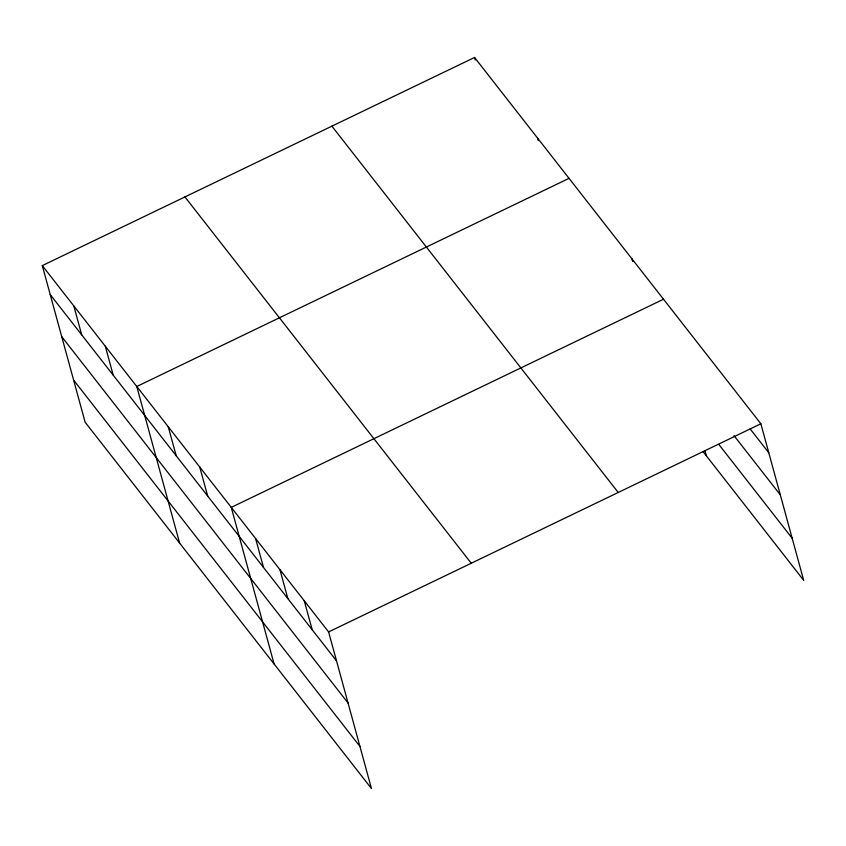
<?xml version="1.0" encoding="UTF-8"?>
<svg xmlns="http://www.w3.org/2000/svg" width="846" height="846" viewBox="0 0 846 846"><rect width="100%" height="100%" fill="white"/><g stroke="black" fill="none" stroke-linecap="round" stroke-linejoin="round"><path stroke-width="1.27" d="M42.3 265.612L328.608 631.93L371.447 788.535L85.139 422.217L42.3 265.612L474.553 57.465L760.861 423.783L803.7 580.388L703.132 451.701M569.03 178.347L136.777 386.495L179.627 543.1M663.518 299.23L231.265 507.378L274.104 663.983M328.608 631.93L760.861 423.783M750.127 428.88L768.781 452.747M734.064 435.711L780.308 494.868M719.174 444.859L792.173 538.268M331.907 126.16L618.215 492.467M184.946 196.928L471.243 563.235M50.221 294.577L336.528 660.895M61.747 336.697L348.055 703.015M73.623 380.097L359.92 746.415M705.004 450.886L706.357 455.835M632.025 258.939L632.713 261.456M537.538 138.057L538.225 140.573M474.553 57.465L475.24 59.992M304.264 600.787L312.195 629.752M279.931 569.654L287.852 598.619M255.598 538.521L263.518 567.486M199.772 467.087L207.693 496.052M168.269 426.796L176.201 455.761M105.285 346.204L113.216 375.169M73.792 305.914L81.713 334.879"/></g></svg>
